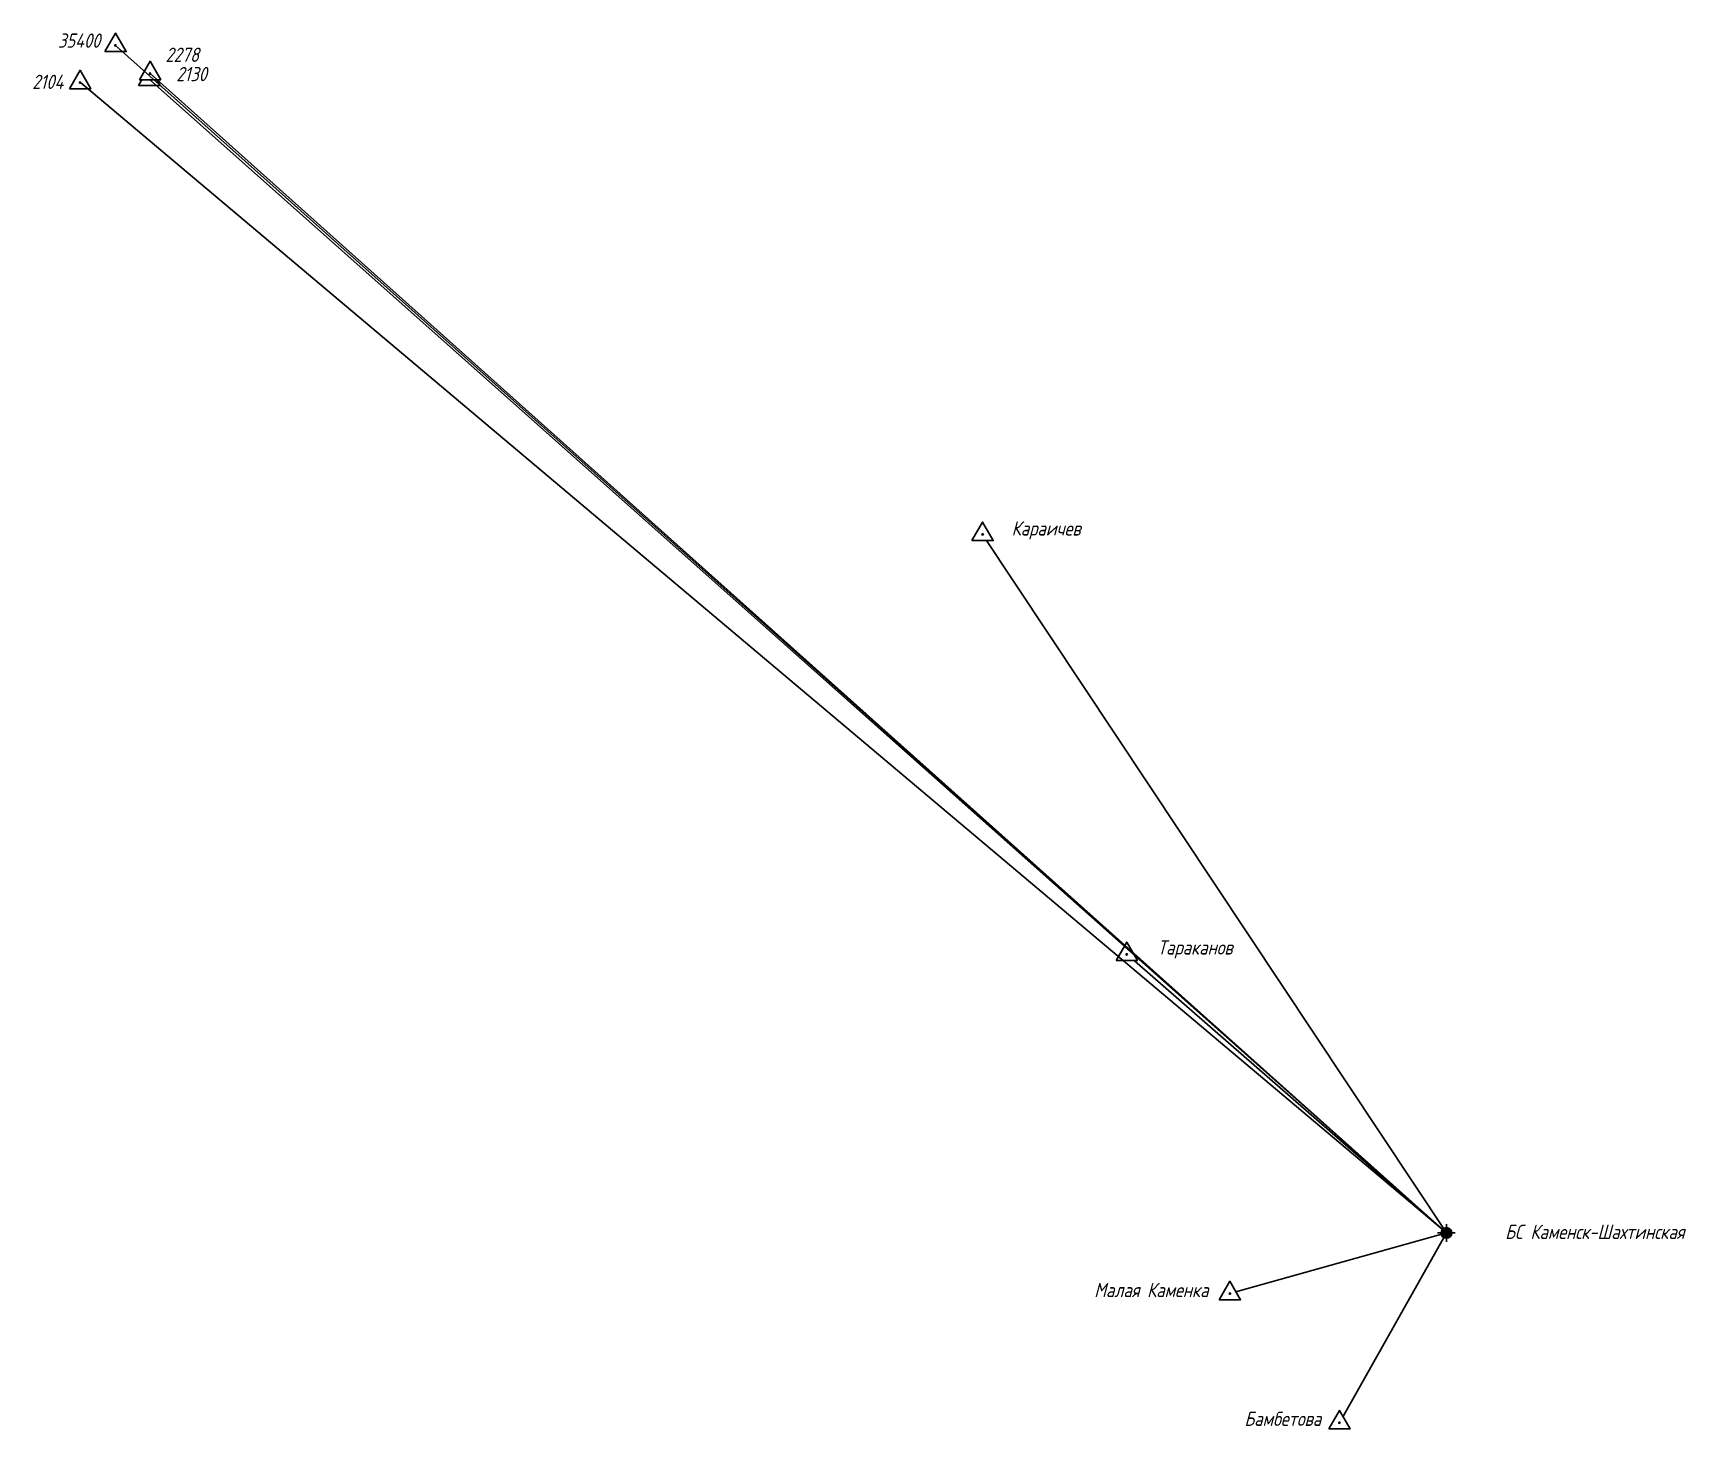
# Model space of a CAD drawing. Extents: x 2207826 to 2254237, y 538559 to 577744.
import ezdxf
from ezdxf.enums import TextEntityAlignment as Align

# ---------------------------------------------------------------- set-up
doc = ezdxf.new("R2010")
doc.units = 0
doc.header["$LTSCALE"] = 0.6
doc.layers.add('Геопункты', color=6, linetype='Continuous')
doc.layers.add('Точки', color=7, linetype='Continuous', lineweight=0, true_color=0xffffff)
doc.styles.add('Bm431', font='Bm431.ttf')
doc.styles.add('D431', font='D431.ttf')
doc.styles.add('VNIPISIMPLEXCUR', font='simplex.shx', dxfattribs={"width": 0.8, "oblique": 15})

# ---------------------------------------------------------------- blocks, each defined once
blk = doc.blocks.new('*U5')
at = {"color": 0, "linetype": 'Continuous', "lineweight": -2, "style": 'Bm431'}
for tag, p in [('Отметка_центра', (7, 0.7)), ('Отметка_земли', (7, -2.7))]:
    blk.add_attdef(tag, text='', height=2, dxfattribs=at).set_placement(p, align=Align.CENTER)
blk.add_attdef('Название_пункта', text='', height=2, dxfattribs=at).set_placement((-2, -1), align=Align.RIGHT)
at = {"color": 0, "linetype": 'Continuous', "lineweight": -2}
blk.add_wipeout([(-1.5, -0.87), (0, 1.73), (1.5, -0.87)], dxfattribs=at)
at = {"linetype": 'Continuous', "lineweight": -2}
h = blk.add_hatch(color=0, dxfattribs=at)
edge = h.paths.add_edge_path()
edge.add_arc((0, 0), 0.1, 0, 360)
at = {"color": 0, "linetype": 'Continuous', "lineweight": -2}
blk.add_lwpolyline([(-1.5, -0.87), (1.5, -0.87), (0, 1.73)], close=True, dxfattribs=at)
blk.add_circle((0, 0), 0.1, dxfattribs=at)
blk = doc.blocks.new('*U4')
at = {"linetype": 'Continuous', "lineweight": -2, "true_color": 0xffffff}
h = blk.add_hatch(color=7, dxfattribs=at)
h.dxf.hatch_style = 1
h.paths.add_polyline_path([(0, -0.75, 1), (0, 0.75, 1)])
at = {"linetype": 'Continuous', "lineweight": -2}
h = blk.add_hatch(color=0, dxfattribs=at)
edge = h.paths.add_edge_path()
edge.add_arc((0, 0), 0.15, 0, 360)
at = {"color": 0, "linetype": 'Continuous', "lineweight": -2}
for points in [[(-1.25, 0), (-0.75, 0)], [(0, 1.25), (0, 0.75)], [(0.75, 0), (1.25, 0)], [(0, -0.75), (0, -1.25)]]:
    blk.add_lwpolyline(points, dxfattribs=at)
blk.add_lwpolyline([(0, -0.75, 1), (0, 0.75, 1), (0, -0.75, 0.841483)], format="xyb", dxfattribs=at)
blk.add_circle((0, 0), 0.15, dxfattribs=at)
at = {"color": 0, "linetype": 'Continuous', "lineweight": -2, "style": 'Bm431'}
for tag, p in [('Отметка_центра', (7, 0.7)), ('Отметка_земли', (7, -2.7))]:
    blk.add_attdef(tag, text='', height=2, dxfattribs=at).set_placement(p, align=Align.CENTER)
at = {"color": 0, "linetype": 'Continuous', "lineweight": -2, "style": 'D431'}
blk.add_attdef('Номер_точки', text='', height=2, dxfattribs=at).set_placement((-2, -1), align=Align.RIGHT)
at = {"color": 0, "linetype": 'Continuous', "lineweight": -2, "style": 'Bm431', "flags": 1}
blk.add_attdef('Код', (0, -5.5), '', height=2, dxfattribs=at)
blk = doc.blocks.new('*U6')
at = {"color": 0, "linetype": 'Continuous', "lineweight": -2, "style": 'Bm431'}
for tag, p in [('Отметка_центра', (7.15, 0.42)), ('Отметка_земли', (7.15, -2.98))]:
    blk.add_attdef(tag, text='', height=2, dxfattribs=at).set_placement(p, align=Align.CENTER)
blk.add_attdef('Название_пункта', text='', height=2, dxfattribs=at).set_placement((-2, -1), align=Align.RIGHT)
at = {"color": 0, "linetype": 'Continuous', "lineweight": -2}
blk.add_wipeout([(-1.5, -0.87), (0, 1.73), (1.5, -0.87)], dxfattribs=at)
at = {"linetype": 'Continuous', "lineweight": -2}
h = blk.add_hatch(color=0, dxfattribs=at)
edge = h.paths.add_edge_path()
edge.add_arc((0, 0), 0.1, 0, 360)
at = {"color": 0, "linetype": 'Continuous', "lineweight": -2}
blk.add_lwpolyline([(-1.5, -0.87), (1.5, -0.87), (0, 1.73)], close=True, dxfattribs=at)
blk.add_circle((0, 0), 0.1, dxfattribs=at)

msp = doc.modelspace()

# ---------------------------------------------------------------- linework, layer by layer
at = {"color": 3, "linetype": 'Continuous', "lineweight": 30}
for q in [(2234489, 563670, 168), (2238536, 551882, 126), (2241431, 542359, 117), (2244507, 538732, 110)]:
    msp.add_line((2247511, 544060, 53), q, dxfattribs=at)

# ---------------------------------------------------------------- block references
at = {"layer": 'Геопункты', "color": 6, "lineweight": 30}
ref = msp.add_blockref('*U4', (2247511, 544060), dxfattribs=dict(at, xscale=200, yscale=200, zscale=200))
ref.add_attrib('Номер_точки', 'БС Каменск-Шахтинская', dxfattribs={"layer": '0', "color": 0, "linetype": 'Continuous', "lineweight": -2, "height": 400, "style": 'VNIPISIMPLEXCUR', "oblique": 15, "width": 0.8}).set_placement((2254197, 543892, -21096), align=Align.RIGHT)
at = {"layer": 'Точки', "color": 1, "lineweight": 30}
ref = msp.add_blockref('*U5', (2210141, 577397), dxfattribs=dict(at, xscale=200, yscale=200, zscale=200))
ref.add_attrib('Название_пункта', '35400', dxfattribs={"layer": '0', "color": 0, "linetype": 'Continuous', "lineweight": -2, "height": 400, "style": 'VNIPISIMPLEXCUR', "oblique": 15, "width": 0.8}).set_placement((2209712, 577332), align=Align.RIGHT)
ref = msp.add_blockref('*U5', (2209147, 576354), dxfattribs=dict(at, xscale=200, yscale=200, zscale=200))
ref.add_attrib('Название_пункта', '2104', dxfattribs={"layer": '0', "color": 0, "linetype": 'Continuous', "lineweight": -2, "height": 400, "style": 'VNIPISIMPLEXCUR', "oblique": 15, "width": 0.8}).set_placement((2208676, 576174), align=Align.RIGHT)
ref = msp.add_blockref('*U6', (2211091, 576448), dxfattribs=dict(at, xscale=200, yscale=200, zscale=200))
ref.add_attrib('Название_пункта', '2130', dxfattribs={"layer": '0', "color": 0, "linetype": 'Continuous', "lineweight": -2, "height": 400, "style": 'VNIPISIMPLEXCUR', "oblique": 15, "width": 0.8}).set_placement((2212705, 576392), align=Align.RIGHT)

# ---------------------------------------------------------------- next in the draw order: block references
ref = msp.add_blockref('*U5', (2211113, 576606), dxfattribs=dict(at, xscale=200, yscale=200, zscale=200))
ref.add_attrib('Название_пункта', '2278', dxfattribs={"layer": '0', "color": 0, "linetype": 'Continuous', "lineweight": -2, "height": 400, "style": 'VNIPISIMPLEXCUR', "oblique": 15, "width": 0.8}).set_placement((2212485, 576934), align=Align.RIGHT)
ref = msp.add_blockref('*U5', (2234489, 563670, 168), dxfattribs=dict(at, xscale=200, yscale=200, zscale=200))
ref.add_attrib('Название_пункта', '  Караичев', dxfattribs={"layer": '0', "color": 0, "linetype": 'Continuous', "lineweight": -2, "height": 400, "style": 'VNIPISIMPLEXCUR', "oblique": 15, "width": 0.8}).set_placement((2237241, 563638, 168), align=Align.RIGHT)
ref = msp.add_blockref('*U5', (2238535, 551881, 126), dxfattribs=dict(at, xscale=200, yscale=200, zscale=200))
ref.add_attrib('Название_пункта', 'Тараканов', dxfattribs={"layer": '0', "color": 0, "linetype": 'Continuous', "lineweight": -2, "height": 400, "style": 'VNIPISIMPLEXCUR', "oblique": 15, "width": 0.8}).set_placement((2241507, 551875, 126), align=Align.RIGHT)
ref = msp.add_blockref('*U5', (2241430, 542359, 117), dxfattribs=dict(at, xscale=200, yscale=200, zscale=200))
ref.add_attrib('Название_пункта', 'Малая Каменка', dxfattribs={"layer": '0', "color": 0, "linetype": 'Continuous', "lineweight": -2, "height": 400, "style": 'VNIPISIMPLEXCUR', "oblique": 15, "width": 0.8}).set_placement((2240830, 542258, 117), align=Align.RIGHT)
ref = msp.add_blockref('*U5', (2244507, 538732, 110), dxfattribs=dict(at, xscale=200, yscale=200, zscale=200))
ref.add_attrib('Название_пункта', 'Бамбетова', dxfattribs={"layer": '0', "color": 0, "linetype": 'Continuous', "lineweight": -2, "height": 400, "style": 'VNIPISIMPLEXCUR', "oblique": 15, "width": 0.8}).set_placement((2243993, 538644, 110), align=Align.RIGHT)

# ---------------------------------------------------------------- next in the draw order: linework, layer by layer
at = {"color": 3, "linetype": 'Continuous', "lineweight": 30}
for points in [[(2211113, 576606), (2247511, 544060), (2210141, 577397)], [(2209157, 576355), (2247511, 544060), (2211091, 576448)]]:
    msp.add_lwpolyline(points, dxfattribs=at)

doc.saveas('drawing.dxf')
